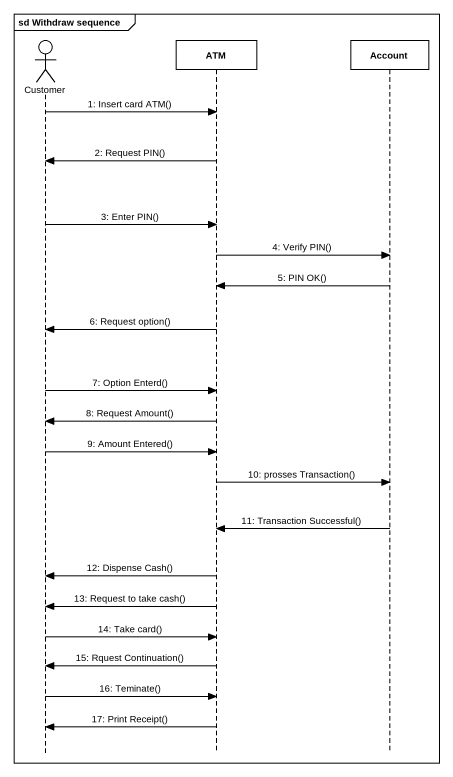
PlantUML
@startuml
mainframe sd Withdraw sequence
hide footbox
actor Customer
participant ATM
participant Account

Customer -> ATM : 1: Insert card ATM()
ATM -> Customer : 2: Request PIN()
Customer -> ATM : 3: Enter PIN()
ATM -> Account : 4: Verify PIN()
Account -> ATM : 5: PIN OK()
ATM -> Customer : 6: Request option()
Customer -> ATM : 7: Option Enterd()
ATM -> Customer : 8: Request Amount()
Customer -> ATM : 9: Amount Entered()
ATM -> Account : 10: prosses Transaction()
Account -> ATM : 11: Transaction Successful()
ATM -> Customer : 12: Dispense Cash()
ATM -> Customer : 13: Request to take cash()
Customer -> ATM : 14: Take card()
ATM -> Customer : 15: Rquest Continuation()
Customer -> ATM : 16: Teminate()
ATM -> Customer : 17: Print Receipt()
@enduml
